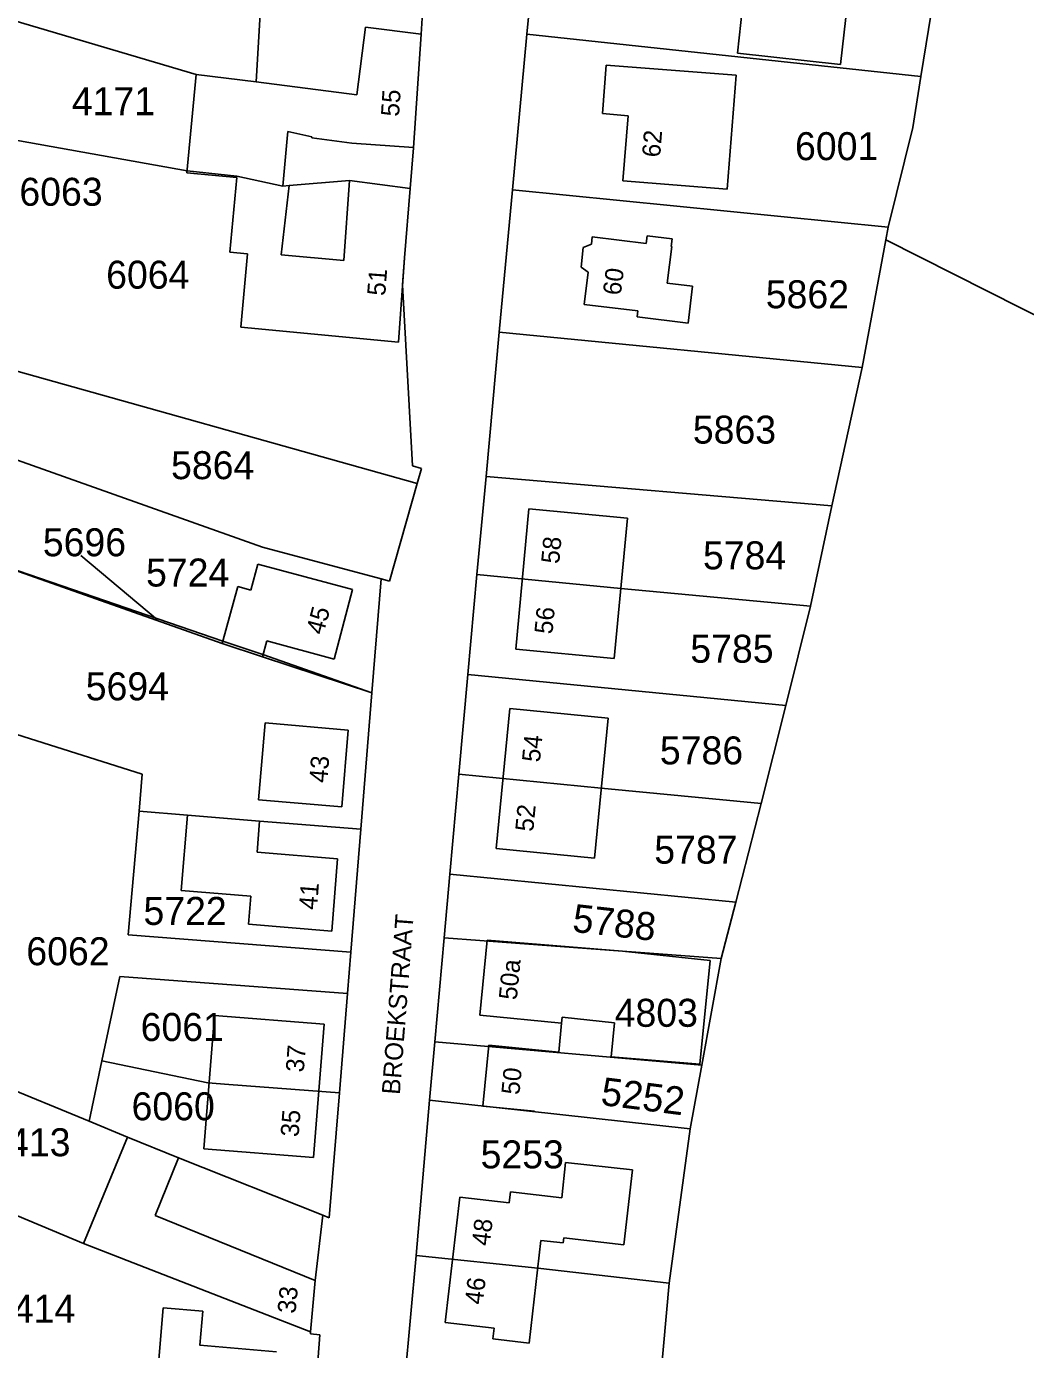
# Model space of a CAD drawing. Extents: x 191922 to 199923, y 328959 to 333350.
# Drawn here: x 196740.5 to 196836.9, y 331586.4 to 331714.1 of the extents above; entities that cross this region are included whole.
import ezdxf

# ---------------------------------------------------------------- set-up
doc = ezdxf.new("R2010")
doc.units = 0
for name, color, linetype in [('bestemmingsplangebied', 7, 'Continuous'), ('bouwvlak', 7, 'Continuous'), ('enkelbestemming', 7, 'Continuous'), ('Level 6', 7, 'Continuous'), ('maatvoering - maximum aantal wooneenheden', 7, 'Continuous'), ('Maatvoering_symbolen', 7, 'Continuous'), ('recreatiewoning', 7, 'Continuous')]:
    doc.layers.add(name, color=color, linetype=linetype)

msp = doc.modelspace()

# ---------------------------------------------------------------- linework, layer by layer
at = {"layer": 'bestemmingsplangebied'}
for p, q in [((196826.83, 331709.27), (196829.35, 331724.96)), ((196826.83, 331709.27), (196829.35, 331724.96)), ((196826.04, 331704.35), (196826.83, 331709.27)), ((196826.04, 331704.35), (196826.83, 331709.27)), ((196823.67, 331694.72), (196826.04, 331704.35)), ((196823.67, 331694.72), (196826.04, 331704.35)), ((196823.45, 331693.5), (196823.67, 331694.72)), ((196823.45, 331693.5), (196823.67, 331694.72)), ((196821.17, 331681.2), (196823.45, 331693.5)), ((196821.17, 331681.2), (196823.45, 331693.5)), ((196818.24, 331667.86), (196821.17, 331681.2)), ((196818.24, 331667.86), (196821.17, 331681.2)), ((196816.17, 331658.18), (196818.24, 331667.86)), ((196816.17, 331658.18), (196818.24, 331667.86)), ((196813.78, 331648.57), (196816.17, 331658.18)), ((196813.78, 331648.57), (196816.17, 331658.18)), ((196811.42, 331639.11), (196813.78, 331648.57)), ((196811.42, 331639.11), (196813.78, 331648.57)), ((196808.97, 331629.6), (196811.42, 331639.11)), ((196808.97, 331629.6), (196811.42, 331639.11)), ((196807.57, 331624.17), (196808.97, 331629.6)), ((196807.57, 331624.17), (196808.97, 331629.6)), ((196805.69, 331613.87), (196807.57, 331624.17)), ((196805.69, 331613.87), (196807.57, 331624.17)), ((196804.58, 331607.72), (196805.69, 331613.87)), ((196804.58, 331607.72), (196805.69, 331613.87)), ((196802.55, 331592.84), (196804.58, 331607.72)), ((196802.55, 331592.84), (196804.58, 331607.72)), ((196802.55, 331592.84), (196800.78, 331573.5)), ((196802.55, 331592.84), (196800.78, 331573.5))]:
    msp.add_line(p, q, dxfattribs=at)
at = {"layer": 'bouwvlak'}
msp.add_line((196745.79, 331663.05), (196753.18, 331656.86), dxfattribs=at)
at = {"layer": 'Level 6'}
for p, q in [((196763.44, 331721.1), (196762.69, 331708.75)), ((196788.81, 331713.35), (196789.53, 331721.16)), ((196778.61, 331713.36), (196779.05, 331720.2)), ((196737.34, 331715.26), (196756.92, 331709.48)), ((196772.42, 331707.51), (196773.25, 331714.04)), ((196773.25, 331714.04), (196778.61, 331713.36)), ((196777.88, 331702.39), (196778.61, 331713.36)), ((196787.42, 331698.34), (196788.81, 331713.35)), ((196788.81, 331713.35), (196826.83, 331709.27)), ((196756.92, 331709.48), (196762.69, 331708.75)), ((196772.42, 331707.51), (196762.69, 331708.75)), ((196736.81, 331703.59), (196756.04, 331700.17)), ((196777.56, 331698.47), (196777.88, 331702.39)), ((196756.04, 331700.17), (196760.84, 331699.64)), ((196760.84, 331699.64), (196765.28, 331698.69)), ((196765.28, 331698.69), (196765.87, 331698.74)), ((196765.87, 331698.74), (196771.71, 331699.24)), ((196771.71, 331699.24), (196777.56, 331698.47)), ((196777.02, 331691.78), (196777.56, 331698.47)), ((196786.15, 331684.6), (196787.42, 331698.34)), ((196787.42, 331698.34), (196823.67, 331694.72)), ((196823.45, 331693.5), (196870.98, 331669.48)), ((196776.82, 331689.17), (196777.02, 331691.78)), ((196776.82, 331689.17), (196777.79, 331671.7)), ((196784.87, 331670.69), (196786.15, 331684.6)), ((196786.15, 331684.6), (196821.17, 331681.2)), ((196778.24, 331670), (196736.66, 331681.66)), ((196735.38, 331673.76), (196763.29, 331663.86)), ((196777.79, 331671.7), (196778.65, 331671.44)), ((196778.65, 331671.44), (196778.24, 331670)), ((196783.99, 331661.23), (196784.87, 331670.69)), ((196784.87, 331670.69), (196818.24, 331667.86)), ((196775.57, 331660.58), (196778.24, 331670)), ((196759.42, 331654.55), (196733.74, 331663.63)), ((196733.74, 331663.63), (196759.48, 331654.78)), ((196763.29, 331663.86), (196774.74, 331660.8)), ((196773.85, 331649.81), (196774.74, 331660.8)), ((196774.74, 331660.8), (196775.57, 331660.58)), ((196783.12, 331651.58), (196783.99, 331661.23)), ((196783.99, 331661.23), (196797.87, 331659.87)), ((196797.87, 331659.87), (196816.17, 331658.18)), ((196763.3, 331653.28), (196759.42, 331654.55)), ((196759.48, 331654.78), (196763.35, 331653.49)), ((196773.85, 331649.81), (196763.3, 331653.28)), ((196763.35, 331653.49), (196773.85, 331649.81)), ((196782.25, 331641.97), (196783.12, 331651.58)), ((196783.12, 331651.58), (196813.78, 331648.57)), ((196772.78, 331636.65), (196773.85, 331649.81)), ((196731.27, 331648.43), (196751.69, 331641.96)), ((196751.69, 331641.96), (196751.39, 331638.39)), ((196781.38, 331632.31), (196782.25, 331641.97)), ((196782.25, 331641.97), (196795.98, 331640.59)), ((196811.42, 331639.11), (196795.98, 331640.59)), ((196750.36, 331626.46), (196751.39, 331638.39)), ((196756.07, 331638), (196751.39, 331638.39)), ((196756.07, 331638), (196763.03, 331637.43)), ((196763.03, 331637.43), (196772.78, 331636.65)), ((196771.82, 331624.77), (196772.78, 331636.65)), ((196780.82, 331626.15), (196781.38, 331632.31)), ((196781.38, 331632.31), (196808.97, 331629.6)), ((196771.82, 331624.77), (196750.36, 331626.46)), ((196779.92, 331616.12), (196780.82, 331626.15)), ((196780.82, 331626.15), (196798.05, 331624.87)), ((196771.52, 331620.8), (196771.82, 331624.77)), ((196798.05, 331624.87), (196807.57, 331624.17)), ((196747.81, 331614.3), (196749.53, 331622.42)), ((196749.53, 331622.42), (196771.52, 331620.8)), ((196771.52, 331620.8), (196770.72, 331611.2)), ((196722.53, 331618.37), (196746.57, 331608.47)), ((196779.43, 331610.5), (196779.92, 331616.12)), ((196805.69, 331613.87), (196779.92, 331616.12)), ((196747.81, 331614.3), (196746.57, 331608.47)), ((196747.81, 331614.3), (196758.04, 331612.18)), ((196758.04, 331612.18), (196760.07, 331612.01)), ((196760.07, 331612.01), (196770.72, 331611.2)), ((196769.74, 331599.14), (196770.72, 331611.2)), ((196778.12, 331595.51), (196779.43, 331610.5)), ((196779.43, 331610.5), (196804.58, 331607.72)), ((196718.57, 331608.18), (196746.04, 331596.68)), ((196746.57, 331608.47), (196750.29, 331606.94)), ((196750.29, 331606.94), (196755.21, 331604.95)), ((196755.21, 331604.95), (196769.12, 331599.39)), ((196768.4, 331593.09), (196769.12, 331599.39)), ((196769.12, 331599.39), (196769.74, 331599.14)), ((196746.04, 331596.68), (196767.93, 331588.15)), ((196778.12, 331595.51), (196776.55, 331578.26)), ((196789.86, 331594.29), (196778.12, 331595.51)), ((196789.86, 331594.29), (196802.55, 331592.84)), ((196767.93, 331588.15), (196768.4, 331593.09)), ((196767.46, 331570.32), (196768.85, 331587.85)), ((196767.95, 331587.95), (196767.93, 331588.15)), ((196768.85, 331587.85), (196767.95, 331587.95))]:
    msp.add_line(p, q, dxfattribs=at)
at = {"layer": 'recreatiewoning'}
for p, q in [((196809.13, 331711.51), (196809.61, 331715.96)), ((196772.42, 331707.51), (196773.25, 331714.04)), ((196773.25, 331714.04), (196778.61, 331713.36)), ((196819.57, 331714.97), (196819.07, 331710.44)), ((196778.61, 331713.36), (196777.88, 331702.39)), ((196819.07, 331710.44), (196809.13, 331711.51)), ((196796.1, 331705.69), (196796.46, 331710.37)), ((196796.46, 331710.37), (196809, 331709.39)), ((196756.02, 331699.99), (196756.92, 331709.48)), ((196756.92, 331709.48), (196762.69, 331708.75)), ((196762.69, 331708.75), (196772.42, 331707.51)), ((196809, 331709.39), (196808.14, 331698.41)), ((196798.58, 331705.49), (196796.1, 331705.69)), ((196798.07, 331699.21), (196798.58, 331705.49)), ((196765.69, 331703.28), (196765.75, 331703.98)), ((196765.75, 331703.98), (196768.07, 331703.44)), ((196765.28, 331698.69), (196765.69, 331703.28)), ((196768.07, 331703.44), (196768.05, 331703.34)), ((196768.05, 331703.34), (196771.92, 331702.84)), ((196771.92, 331702.84), (196777.88, 331702.42)), ((196777.88, 331702.39), (196777.56, 331698.47)), ((196760.83, 331699.53), (196756.02, 331699.99)), ((196760.14, 331692.32), (196760.83, 331699.53)), ((196765.1, 331692.08), (196765.87, 331698.74)), ((196765.87, 331698.74), (196765.28, 331698.69)), ((196771.71, 331699.24), (196771.16, 331691.51)), ((196777.56, 331698.47), (196771.71, 331699.24)), ((196808.14, 331698.41), (196798.07, 331699.21)), ((196777.56, 331698.47), (196777.02, 331691.78)), ((196795.06, 331693.11), (196795.12, 331693.8)), ((196795.12, 331693.8), (196800.31, 331693.16)), ((196800.31, 331693.16), (196800.4, 331693.9)), ((196800.4, 331693.9), (196802.83, 331693.6)), ((196802.83, 331693.6), (196802.74, 331692.87)), ((196761.87, 331692.16), (196760.14, 331692.32)), ((196761.2, 331685.08), (196761.87, 331692.16)), ((196794.04, 331690.88), (196794.25, 331692.78)), ((196794.25, 331692.78), (196795.06, 331693.11)), ((196802.8, 331692.86), (196802.36, 331689.32)), ((196802.74, 331692.87), (196802.8, 331692.86)), ((196771.16, 331691.51), (196765.1, 331692.08)), ((196777.02, 331691.78), (196776.41, 331683.63)), ((196794.73, 331690.4), (196794.04, 331690.88)), ((196794.33, 331687.28), (196794.73, 331690.4)), ((196802.36, 331689.32), (196804.8, 331689.03)), ((196804.8, 331689.03), (196804.36, 331685.47)), ((196799.51, 331686.65), (196794.33, 331687.28)), ((196799.44, 331686.07), (196799.51, 331686.65)), ((196804.36, 331685.47), (196799.44, 331686.07)), ((196776.41, 331683.63), (196761.2, 331685.08)), ((196787.73, 331654.02), (196789.01, 331667.55)), ((196789.01, 331667.55), (196798.51, 331666.65)), ((196798.51, 331666.65), (196797.22, 331653.12)), ((196762.17, 331659.71), (196762.85, 331662.23)), ((196762.85, 331662.23), (196772, 331659.76)), ((196759.42, 331654.55), (196760.91, 331660.05)), ((196760.91, 331660.05), (196762.17, 331659.71)), ((196772, 331659.76), (196770.21, 331653.05)), ((196763.3, 331653.28), (196759.42, 331654.55)), ((196763.71, 331654.81), (196763.3, 331653.28)), ((196770.21, 331653.05), (196763.71, 331654.81)), ((196797.22, 331653.12), (196787.73, 331654.02)), ((196785.85, 331634.78), (196787.16, 331648.29)), ((196787.16, 331648.29), (196796.64, 331647.36)), ((196762.91, 331639.48), (196763.55, 331646.9)), ((196763.55, 331646.9), (196771.58, 331646.21)), ((196771.58, 331646.21), (196770.96, 331638.79)), ((196796.64, 331647.36), (196795.33, 331633.85)), ((196770.96, 331638.79), (196762.91, 331639.48)), ((196755.47, 331630.73), (196756.07, 331638)), ((196756.07, 331638), (196763.03, 331637.43)), ((196763.03, 331637.43), (196762.78, 331634.44)), ((196795.33, 331633.85), (196785.85, 331634.78)), ((196762.78, 331634.44), (196770.55, 331633.8)), ((196770.55, 331633.8), (196770, 331626.82)), ((196762.18, 331630.18), (196755.47, 331630.73)), ((196761.96, 331627.48), (196762.18, 331630.18)), ((196770, 331626.82), (196761.96, 331627.48)), ((196784.28, 331618.71), (196784.99, 331625.95)), ((196798.05, 331624.87), (196784.99, 331625.95)), ((196806.48, 331623.98), (196798.05, 331624.87)), ((196805.49, 331613.96), (196806.48, 331623.98)), ((196757.66, 331605.8), (196758.68, 331618.67)), ((196758.68, 331618.67), (196769.27, 331617.83)), ((196792.15, 331617.93), (196784.28, 331618.71)), ((196792.15, 331617.93), (196792.21, 331618.51)), ((196797.28, 331617.97), (196792.21, 331618.51)), ((196769.27, 331617.83), (196768.23, 331604.97)), ((196791.88, 331615.14), (196792.15, 331617.93)), ((196796.95, 331614.68), (196797.28, 331617.97)), ((196784.57, 331609.92), (196785.14, 331615.8)), ((196785.14, 331615.8), (196791.88, 331615.14)), ((196796.95, 331614.68), (196805.49, 331613.96)), ((196789.54, 331609.43), (196784.57, 331609.92)), ((196746.04, 331596.68), (196750.29, 331606.94)), ((196750.29, 331606.94), (196755.21, 331604.95)), ((196768.23, 331604.97), (196757.66, 331605.8)), ((196755.21, 331604.95), (196752.94, 331599.37)), ((196792.19, 331601.09), (196792.55, 331604.5)), ((196792.55, 331604.5), (196798.99, 331603.77)), ((196798.99, 331603.77), (196798.17, 331596.55)), ((196787.1, 331600.6), (196787.23, 331601.67)), ((196787.23, 331601.67), (196792.19, 331601.09)), ((196780.93, 331589.05), (196782.35, 331601.14)), ((196782.35, 331601.14), (196787.1, 331600.6)), ((196752.94, 331599.37), (196768.4, 331593.09)), ((196767.93, 331588.15), (196746.04, 331596.68)), ((196790.16, 331596.96), (196789.03, 331587.06)), ((196792.32, 331596.72), (196790.16, 331596.96)), ((196792.38, 331597.21), (196792.32, 331596.72)), ((196798.17, 331596.55), (196792.38, 331597.21)), ((196768.4, 331593.09), (196767.93, 331588.15)), ((196785.65, 331588.5), (196780.93, 331589.05)), ((196785.53, 331587.46), (196785.65, 331588.5)), ((196789.03, 331587.06), (196785.53, 331587.46))]:
    msp.add_line(p, q, dxfattribs=at)
msp.add_lwpolyline([(196752.87, 331580.46), (196753.73, 331590.45), (196757.54, 331590.13), (196757.26, 331586.86), (196764.67, 331586.22)], dxfattribs=at)

# ---------------------------------------------------------------- texts
at = {"layer": 'enkelbestemming'}
for s, p in [('4171', (196744.91, 331705.54)), ('6001', (196814.68, 331701.2)), ('6063', (196739.85, 331696.8)), ('6064', (196748.22, 331688.8)), ('5862', (196811.86, 331686.91)), ('5863', (196804.82, 331673.85)), ('5864', (196754.48, 331670.42)), ('5696', (196742.11, 331662.98)), ('5784', (196805.8, 331661.72)), ('5724', (196752.07, 331660.06)), ('5785', (196804.58, 331652.71)), ('5694', (196746.25, 331649.08)), ('5786', (196801.64, 331642.9)), ('5787', (196801.1, 331633.32)), ('5722', (196751.82, 331627.41)), ('6062', (196740.52, 331623.52)), ('4803', (196797.28, 331617.58)), ('6061', (196751.55, 331616.21)), ('6060', (196750.67, 331608.56)), ('5413', (196736.75, 331605.09)), ('5253', (196784.35, 331603.92)), ('5414', (196737.21, 331589.03))]:
    msp.add_text(s, height=2.7, dxfattribs=at).set_placement(p)
for s, rotation, p in [('5788', 353.5455, (196793.12, 331626.76)), ('5252', 352.7395, (196795.86, 331610.05))]:
    msp.add_text(s, height=2.7, rotation=rotation, dxfattribs=at).set_placement(p)
at = {"layer": 'maatvoering - maximum aantal wooneenheden'}
for s, rotation, p in [('55', 86.2126, (196776.47, 331705.37)), ('62', 85.4649, (196801.66, 331701.43)), ('51', 85.7551, (196775.14, 331688.07)), ('60', 82.754, (196797.86, 331688.1)), ('58', 84.6032, (196791.92, 331662.21)), ('45', 75.1018, (196769.17, 331655.33)), ('56', 84.6032, (196791.27, 331655.42)), ('54', 84.489, (196790.07, 331643.06)), ('43', 85.2364, (196769.54, 331641.07)), ('52', 84.489, (196789.42, 331636.36)), ('41', 85.4649, (196768.55, 331628.83)), ('50a', 84.3749, (196787.83, 331620.12)), ('37', 85.4078, (196767.28, 331613.15)), ('50', 84.489, (196788.08, 331610.97)), ('35', 85.4078, (196766.78, 331606.91)), ('48', 83.337, (196785.22, 331596.38)), ('46', 83.337, (196784.55, 331590.72)), ('33', 84.489, (196766.48, 331589.86))]:
    msp.add_text(s, height=1.75, rotation=rotation, dxfattribs=at).set_placement(p)
at = {"layer": 'Maatvoering_symbolen'}
msp.add_text('BROEKSTRAAT', height=1.75, rotation=85.5837, dxfattribs=at).set_placement((196776.55, 331610.99))

doc.saveas('drawing.dxf')
